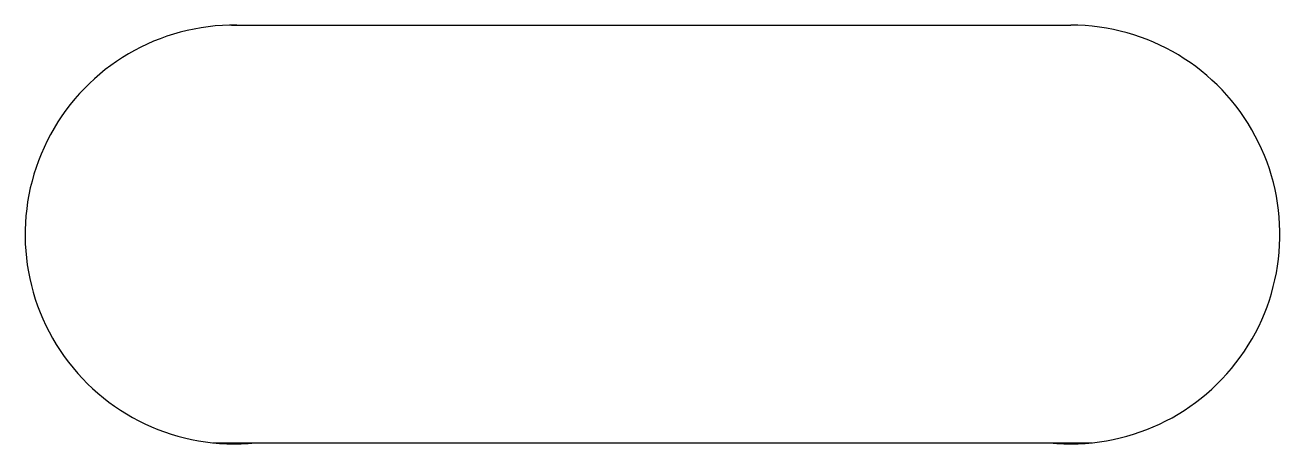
# Model space of a CAD drawing. Header units: millimetres. Extents: x 80 to 200, y 160 to 200.
import ezdxf

# ---------------------------------------------------------------- set-up
doc = ezdxf.new("R2010")
doc.units = ezdxf.units.MM

msp = doc.modelspace()

# ---------------------------------------------------------------- linework, layer by layer
for p, q in [((99.75, 200), (180, 200)), ((97.97, 160.1), (182.03, 160.1))]:
    msp.add_line(p, q)
for centre, start, end in [((100, 180), 89.2775, 275.8299), ((180, 180), 264.1701, 90.0011)]:
    msp.add_arc(centre, 20, start, end)

doc.saveas('drawing.dxf')
